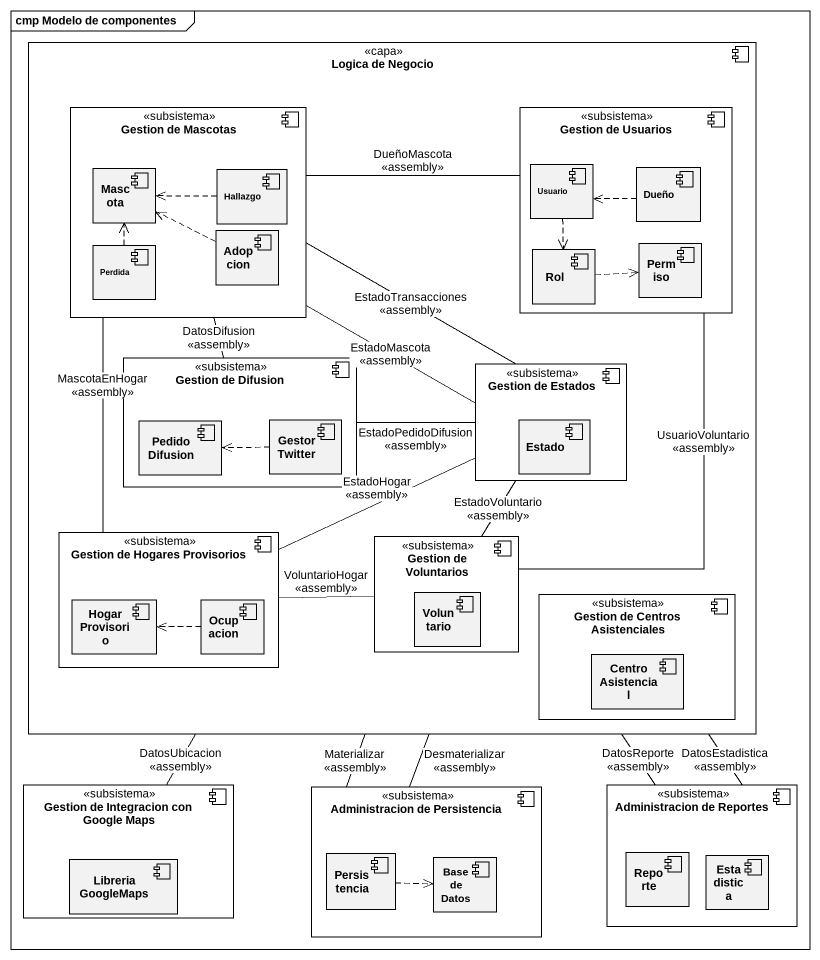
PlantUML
@startuml
mainframe cmp Modelo de componentes
component "Logica de Negocio" as Logica_de_Negocio <<capa>> {
  component "Gestion de Mascotas" as Gestion_de_Mascotas <<subsistema>> {
    component Mascota
    component Hallazgo
    component Adopcion
    component Perdida
  }
  component "Gestion de Usuarios" as Gestion_de_Usuarios <<subsistema>> {
    component Usuario
    component Dueño
    component Rol
    component Permiso
  }
  component "Gestion de Difusion" as Gestion_de_Difusion <<subsistema>> {
    component PedidoDifusion
    component GestorTwitter
  }
  component "Gestion de Estados" as Gestion_de_Estados <<subsistema>> {
    component Estado
  }
  component "Gestion de Hogares Provisorios" as Gestion_de_Hogares <<subsistema>> {
    component HogarProvisorio
    component Ocupacion
  }
  component "Gestion de Voluntarios" as Gestion_de_Voluntarios <<subsistema>> {
    component Voluntario
  }
  component "Gestion de Centros Asistenciales" as Gestion_de_Centros <<subsistema>> {
    component CentroAsistencial
  }
}
component "Gestion de Integracion con Google Maps" as Gestion_de_Integracion_con <<subsistema>> {
  component LibreriaGoogleMaps
}
component "Administracion de Persistencia" as Administracion_de <<subsistema>> {
  component Persistencia
  component "Base de Datos" as Base_de_Datos
}
component "Administracion de Reportes" as Administracion_de_Reportes <<subsistema>> {
  component Reporte
  component Estadistica
}
Logica_de_Negocio -- Gestion_de_Integracion_con : DatosUbicacion\n<<assembly>>
Logica_de_Negocio -- Administracion_de : Materializar\n<<assembly>>
Logica_de_Negocio -- Administracion_de : Desmaterializar\n<<assembly>>
Gestion_de_Mascotas -right- Gestion_de_Estados : EstadoMascota\n<<assembly>>
Gestion_de_Mascotas -right- Gestion_de_Estados : EstadoTransacciones\n<<assembly>>
Gestion_de_Usuarios -left- Gestion_de_Mascotas : DueñoMascota\n<<assembly>>
Gestion_de_Usuarios -- Gestion_de_Voluntarios : UsuarioVoluntario\n<<assembly>>
Hallazgo .left.> Mascota
Usuario ..> Rol
Dueño .left.> Usuario
Adopcion .left.> Mascota
Perdida .up.> Mascota
Rol .right.> Permiso
Gestion_de_Difusion -up- Gestion_de_Mascotas : DatosDifusion\n<<assembly>>
Gestion_de_Difusion -right- Gestion_de_Estados : EstadoPedidoDifusion\n<<assembly>>
GestorTwitter .left.> PedidoDifusion
Gestion_de_Hogares -up- Gestion_de_Mascotas : MascotaEnHogar\n<<assembly>>
Gestion_de_Hogares -right- Gestion_de_Estados : EstadoHogar\n<<assembly>>
Gestion_de_Hogares -right- Gestion_de_Voluntarios : VoluntarioHogar\n<<assembly>>
Gestion_de_Voluntarios -up- Gestion_de_Estados : EstadoVoluntario\n<<assembly>>
Ocupacion .left.> HogarProvisorio
Administracion_de_Reportes -up- Logica_de_Negocio : DatosReporte\n<<assembly>>
Administracion_de_Reportes -up- Logica_de_Negocio : DatosEstadistica\n<<assembly>>
Persistencia .right.> Base_de_Datos
@enduml
